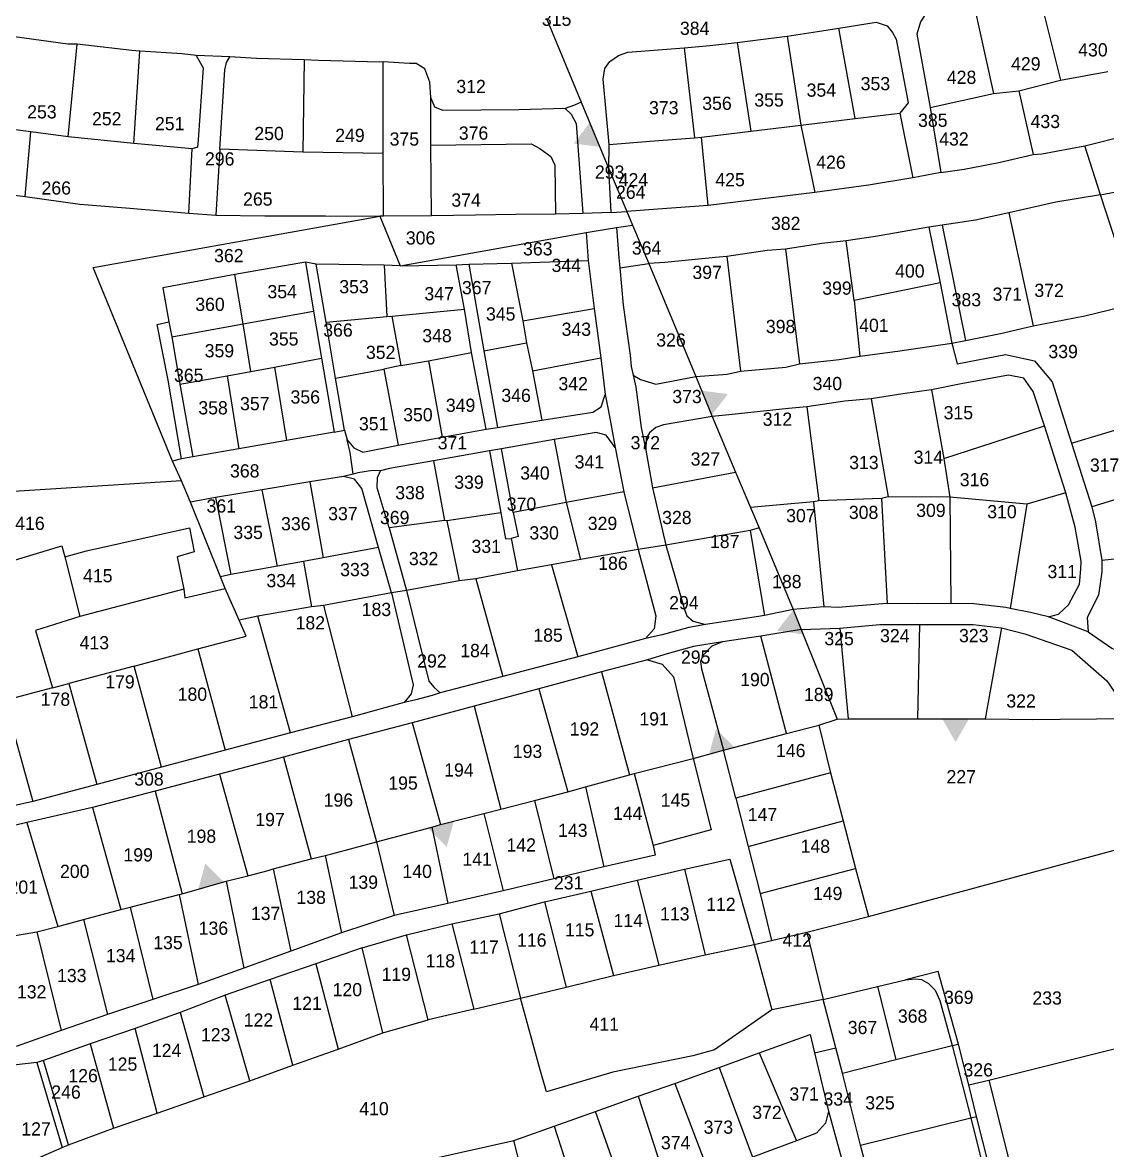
# Model space of a CAD drawing. Extents: x -493 to 187849, y -1657 to 664362.
# Drawn here: x 186086.1 to 186496.9, y 663202 to 663629.1 of the extents above; entities that cross this region are included whole.
import ezdxf

# ---------------------------------------------------------------- set-up
doc = ezdxf.new("R2010")
doc.units = 0
doc.header["$MEASUREMENT"] = 0
doc.layers.get('0').update_dxf_attribs({"linetype": 'CONTINUOUS'})
for name, color, linetype in [('0DXF_GUSH', 3, 'CONTINUOUS'), ('0G_GV_LIN', 10, 'CONTINUOUS'), ('1DXF_GUSH', 3, 'CONTINUOUS'), ('BOUNDARY', 1, 'CONTINUOUS')]:
    doc.layers.add(name, color=color, linetype=linetype)
doc.styles.get("Standard").update_dxf_attribs({"font": 'dimheb.shx'})

# ---------------------------------------------------------------- blocks, each defined once
blk = doc.blocks.new('TVC_FENCE')
blk.add_solid([(-0.5, 0), (0.5, 0), (0, 0.866)])

msp = doc.modelspace()

# ---------------------------------------------------------------- linework, layer by layer
at = {"layer": '0DXF_GUSH'}
for points in [[(186470.81, 663640.69), (186479.09, 663607.25)], [(186446.25, 663635.88), (186453.78, 663602.19)], [(186284.5, 663630.63), (186297.59, 663599)], [(186427.83, 663632.19), (186426.08, 663629.31), (186424.77, 663624.69), (186429.81, 663596.94)], [(186375.67, 663623.94), (186387.16, 663625.75), (186395.17, 663627)], [(186395.17, 663627), (186409.33, 663629.19)], [(186401.36, 663592.75), (186395.17, 663627)], [(186409.33, 663629.19), (186413.42, 663627.88), (186415.56, 663625.38), (186416.92, 663622.81), (186421.42, 663598.69), (186418.3, 663594.81)], [(186106.86, 663620.88), (186103.31, 663620.88), (186083.06, 663623.75)], [(186356.67, 663621.56), (186366.56, 663622.81), (186375.67, 663623.94)], [(186375.67, 663623.94), (186380.8, 663590.19)], [(186103.36, 663585.81), (186106.86, 663620.88)], [(186130.58, 663618.31), (186127.48, 663618.56), (186106.86, 663620.88)], [(186128.33, 663583.31), (186130.58, 663618.31)], [(186151.92, 663616.56), (186146.53, 663617.31), (186130.58, 663618.31)], [(186308.22, 663582.94), (186305.91, 663607.63), (186306.61, 663611.75), (186308.45, 663614.38), (186311.72, 663616.63), (186315.36, 663617.88), (186336.61, 663619.5)], [(186336.61, 663619.5), (186346.3, 663620.44), (186356.67, 663621.56)], [(186336.61, 663619.5), (186340.53, 663585.38)], [(186356.67, 663621.56), (186361.89, 663587.94)], [(186151.92, 663616.56), (186154.56, 663611.94), (186152.66, 663584.69), (186152.36, 663581.94), (186150.33, 663581.31)], [(186164.61, 663616.13), (186151.92, 663616.56)], [(186160.8, 663581.19), (186162.77, 663611.19), (186163.31, 663613.94), (186164.61, 663616.13)], [(186192.72, 663614.94), (186174.72, 663615.5), (186164.61, 663616.13)], [(186192.72, 663614.94), (186192.25, 663580)], [(186222.63, 663614.19), (186221.38, 663614.06), (186198.25, 663614.75), (186192.72, 663614.94)], [(186240.67, 663600.69), (186240.31, 663606.5), (186238.5, 663611.56), (186235.17, 663613.56), (186232.7, 663613.63), (186222.63, 663614.19)], [(186222.73, 663579.5), (186222.7, 663594.81), (186222.63, 663614.19)], [(186479.09, 663607.25), (186497.05, 663610.56)], [(186463.36, 663603.25), (186479.09, 663607.25)], [(186240.73, 663582.63), (186240.67, 663600.69)], [(186291.58, 663596.56), (186273.97, 663596), (186245.23, 663595.75), (186242.17, 663597.06), (186240.67, 663600.69)], [(186429.81, 663596.94), (186453.78, 663602.19)], [(186453.78, 663602.19), (186463.36, 663603.25)], [(186463.36, 663603.25), (186468.75, 663579.13)], [(186297.59, 663599), (186295.08, 663597.81), (186291.58, 663596.56)], [(186291.58, 663596.56), (186293.89, 663594.44), (186295.78, 663590.81), (186298.3, 663556.81)], [(186297.59, 663599), (186308.16, 663573.75)], [(186429.81, 663596.94), (186433.84, 663572.31)], [(186380.8, 663590.19), (186401.36, 663592.75)], [(186401.36, 663592.75), (186418.3, 663594.81)], [(186418.3, 663594.81), (186423.25, 663570.31)], [(186089.33, 663587.75), (186078.67, 663589.13)], [(186087.08, 663563.25), (186089.33, 663587.75)], [(186103.36, 663585.81), (186089.33, 663587.75)], [(186343.25, 663585.69), (186361.89, 663587.94)], [(186361.89, 663587.94), (186380.8, 663590.19)], [(186380.8, 663590.19), (186386.09, 663564.69)], [(186128.33, 663583.31), (186103.36, 663585.81)], [(186150.33, 663581.31), (186128.33, 663583.31)], [(186308.22, 663582.94), (186323.63, 663584.13), (186340.53, 663585.38)], [(186340.53, 663585.38), (186343.25, 663585.69)], [(186345.69, 663559.81), (186343.25, 663585.69)], [(186488.3, 663582.38), (186504.38, 663586.5)], [(186149.16, 663556.88), (186150.33, 663581.31)], [(186160.8, 663581.19), (186159.27, 663556.13)], [(186192.25, 663580), (186160.8, 663581.19)], [(186222.73, 663579.5), (186192.25, 663580)], [(186222.75, 663555.81), (186222.73, 663579.5)], [(186240.73, 663582.63), (186278.73, 663583.13), (186281.95, 663581.38), (186286.16, 663578.31), (186287.63, 663575.06), (186287.97, 663556.56)], [(186241.02, 663555.94), (186240.73, 663582.63)], [(186308.16, 663573.75), (186308.22, 663582.94)], [(186433.84, 663572.31), (186442.69, 663573.63), (186455.78, 663576.13), (186468.75, 663579.13)], [(186468.75, 663579.13), (186472.08, 663579.38), (186488.3, 663582.38)], [(186494.28, 663563.88), (186488.3, 663582.38)], [(186308.16, 663573.75), (186314.89, 663557.5)], [(186309.03, 663557.19), (186308.16, 663573.75)], [(186433.84, 663572.31), (186423.25, 663570.31)], [(186055.13, 663567.63), (186066.75, 663565.81), (186087.08, 663563.25)], [(186423.25, 663570.31), (186406.45, 663567.56), (186386.09, 663564.69)], [(186494.28, 663563.88), (186512.86, 663567.5)], [(186087.08, 663563.25), (186107.78, 663560.38), (186125.28, 663558.88), (186149.16, 663556.88)], [(186386.09, 663564.69), (186345.69, 663559.81)], [(186494.28, 663563.88), (186477.36, 663561.06), (186459.58, 663557)], [(186504.16, 663533.25), (186494.28, 663563.88)], [(186345.69, 663559.81), (186326.66, 663558.44), (186314.89, 663557.5)], [(186142.88, 663463.06), (186112.86, 663536.31), (186221.42, 663555.81)], [(186149.16, 663556.88), (186159.27, 663556.13)], [(186159.27, 663556.13), (186177.92, 663555.94), (186200.8, 663555.94), (186221.42, 663555.81)], [(186222.75, 663555.81), (186221.42, 663555.81)], [(186221.42, 663555.81), (186229.16, 663537)], [(186241.02, 663555.94), (186222.75, 663555.81)], [(186287.97, 663556.56), (186272.95, 663556.44), (186257.58, 663556.19), (186241.02, 663555.94)], [(186298.3, 663556.81), (186287.97, 663556.56)], [(186309.03, 663557.19), (186298.3, 663556.81)], [(186309.03, 663557.19), (186314.89, 663557.5)], [(186314.89, 663557.5), (186317.11, 663552.38)], [(186459.58, 663557), (186446.95, 663554.31), (186434.27, 663552.31)], [(186459.58, 663557), (186468.72, 663514.19)], [(186229.16, 663537), (186299.48, 663549.56)], [(186299.48, 663549.56), (186311.02, 663551.44)], [(186299.48, 663549.56), (186300.34, 663538.94)], [(186311.02, 663551.44), (186317.11, 663552.38)], [(186311.02, 663551.44), (186311.84, 663540.06), (186312.25, 663536.19)], [(186317.11, 663552.38), (186323.28, 663537.88)], [(186429.28, 663551.56), (186409.11, 663548.13), (186397.98, 663546.5)], [(186434.27, 663552.31), (186429.28, 663551.56)], [(186429.28, 663551.56), (186433.58, 663530.5)], [(186434.27, 663552.31), (186443.14, 663508.69)], [(186397.98, 663546.5), (186388.77, 663545.44), (186375.03, 663543.25)], [(186400.94, 663523.88), (186397.98, 663546.5)], [(186352.73, 663540.56), (186348.47, 663540.13), (186329.3, 663538.19), (186323.28, 663537.88)], [(186375.03, 663543.25), (186368.09, 663542.75), (186352.73, 663540.56)], [(186352.73, 663540.56), (186357.98, 663497.13)], [(186375.03, 663543.25), (186380.3, 663499.81)], [(186193.27, 663538.38), (186166.48, 663533.69)], [(186197.36, 663537.63), (186193.27, 663538.38)], [(186193.27, 663538.38), (186196.27, 663519.75)], [(186223.09, 663537.19), (186197.36, 663537.63)], [(186201.13, 663515.63), (186197.36, 663537.63)], [(186229.16, 663537), (186223.09, 663537.19)], [(186223.09, 663537.19), (186224, 663517.81)], [(186229.16, 663537), (186250.28, 663537.38)], [(186250.28, 663537.38), (186255.13, 663537.63)], [(186253.47, 663520.5), (186250.28, 663537.38)], [(186255.13, 663537.63), (186271.3, 663538)], [(186255.13, 663537.63), (186260.8, 663504.75)], [(186271.3, 663538), (186300.34, 663538.94)], [(186271.3, 663538), (186275.53, 663516.13)], [(186300.34, 663538.94), (186302.61, 663520.81)], [(186312.25, 663536.19), (186323.28, 663537.88)], [(186323.28, 663537.88), (186341.02, 663495.06)], [(186166.48, 663533.69), (186139.25, 663528.69), (186141.48, 663515.75)], [(186169.69, 663515.06), (186166.48, 663533.69)], [(186312.25, 663536.19), (186313.55, 663522.06), (186316.22, 663503.19), (186316.56, 663498.88)], [(186433.58, 663530.5), (186400.94, 663523.88)], [(186433.58, 663530.5), (186437.91, 663507.75)], [(186400.94, 663523.88), (186403.16, 663502.75)], [(186169.69, 663515.06), (186196.27, 663519.75)], [(186196.27, 663519.75), (186199.33, 663502.06)], [(186225.95, 663517.88), (186253.47, 663520.5)], [(186256.17, 663504.13), (186253.47, 663520.5)], [(186275.53, 663516.13), (186302.61, 663520.81)], [(186302.61, 663520.81), (186305.06, 663502.13)], [(186468.72, 663514.19), (186488.31, 663518.06), (186507.52, 663522.75)], [(186146.3, 663463.94), (186141.3, 663493.63), (186137.16, 663514.75), (186141.48, 663515.75)], [(186141.48, 663515.75), (186142.61, 663510.13)], [(186142.61, 663510.13), (186169.69, 663515.06)], [(186172.59, 663497), (186169.69, 663515.06)], [(186201.13, 663515.63), (186224, 663517.81)], [(186204.67, 663494.38), (186201.13, 663515.63)], [(186224, 663517.81), (186225.95, 663517.88)], [(186225.95, 663517.88), (186229.3, 663499.19)], [(186275.53, 663516.13), (186276.91, 663507.81)], [(186443.14, 663508.69), (186456.41, 663511.31), (186468.72, 663514.19)], [(186142.61, 663510.13), (186145.72, 663492.13)], [(186260.8, 663504.75), (186276.91, 663507.81)], [(186276.91, 663507.81), (186279.17, 663497.19)], [(186403.16, 663502.75), (186417.33, 663504.69), (186437.91, 663507.75)], [(186437.91, 663507.75), (186443.14, 663508.69)], [(186437.91, 663507.75), (186440.03, 663499.88), (186458.25, 663503.38), (186469.2, 663501.06), (186475.94, 663493.06), (186483.23, 663469.81)], [(186239.88, 663501), (186256.17, 663504.13)], [(186261.66, 663475.06), (186256.17, 663504.13)], [(186260.8, 663504.75), (186266, 663475.81)], [(186279.17, 663497.19), (186305.06, 663502.13)], [(186305.06, 663502.13), (186306.72, 663488.31)], [(186380.3, 663499.81), (186395.33, 663501.56), (186403.16, 663502.75)], [(186172.59, 663497), (186181.58, 663498.56)], [(186181.58, 663498.56), (186199.33, 663502.06)], [(186181.58, 663498.56), (186186.11, 663470.88)], [(186199.33, 663502.06), (186204.11, 663474)], [(186229.3, 663499.19), (186222.88, 663497.81)], [(186229.3, 663499.19), (186239.88, 663501)], [(186239.88, 663501), (186244.98, 663472.06)], [(186316.56, 663498.88), (186317.29, 663495.57), (186320.14, 663493.94), (186325.88, 663492.13), (186341.02, 663495.06)], [(186316.56, 663498.88), (186317.29, 663495.57), (186318.3, 663491), (186320.34, 663475.81), (186322.08, 663467.19)], [(186357.98, 663497.13), (186375.16, 663498.63), (186380.3, 663499.81)], [(186145.72, 663492.13), (186163.67, 663495.31)], [(186163.67, 663495.31), (186172.59, 663497)], [(186163.67, 663495.31), (186168.05, 663467.69)], [(186204.67, 663494.38), (186222.88, 663497.81)], [(186207.98, 663474.75), (186204.67, 663494.38)], [(186222.88, 663497.81), (186228.3, 663469.06)], [(186279.17, 663497.19), (186282.77, 663478.5)], [(186341.02, 663495.06), (186352.92, 663495.94), (186357.98, 663497.13)], [(186341.02, 663495.06), (186347.27, 663479.88)], [(186473.03, 663476.38), (186468.8, 663489.44), (186465.25, 663494.44), (186459.38, 663495.63), (186441.44, 663492.31), (186430.23, 663490)], [(186145.72, 663492.13), (186150.64, 663464.69)], [(186430.23, 663490), (186419.36, 663488.44), (186407.42, 663486.63)], [(186430.23, 663490), (186434.98, 663464.06)], [(186282.77, 663478.5), (186302.03, 663481.56), (186305.16, 663483.63), (186306.72, 663488.31)], [(186306.72, 663488.31), (186307.89, 663482.56), (186309.28, 663475.13), (186310.53, 663468.19)], [(186407.42, 663486.63), (186397.44, 663485.75), (186383.06, 663483.56)], [(186407.42, 663486.63), (186413.92, 663449.5)], [(186383.06, 663483.56), (186376.11, 663483), (186354.83, 663480.63), (186347.27, 663479.88)], [(186383.06, 663483.56), (186387.67, 663447.94)], [(186483.23, 663469.81), (186521.11, 663481.19)], [(186266, 663475.81), (186282.77, 663478.5)], [(186347.27, 663479.88), (186328.86, 663476.81), (186325.84, 663475.75), (186323.55, 663473.75), (186322.23, 663471.56), (186322.08, 663467.19)], [(186347.27, 663479.88), (186356.06, 663458.88)], [(186204.11, 663474), (186186.11, 663470.88)], [(186204.11, 663474), (186207.98, 663474.75)], [(186207.98, 663474.75), (186209, 663471.06)], [(186244.98, 663472.06), (186261.66, 663475.06)], [(186261.66, 663475.06), (186266, 663475.81)], [(186310.53, 663468.19), (186307.05, 663472.81), (186303.3, 663473.81), (186287.44, 663471.19)], [(186434.98, 663464.06), (186473.03, 663476.38)], [(186481.13, 663451.06), (186473.03, 663476.38)], [(186186.11, 663470.88), (186168.05, 663467.69)], [(186209, 663471.06), (186211.55, 663468.06), (186215.03, 663466.44), (186228.3, 663469.06)], [(186211.27, 663458.06), (186210.14, 663466.31), (186209, 663471.06)], [(186228.3, 663469.06), (186244.98, 663472.06)], [(186287.44, 663471.19), (186267.47, 663467.69)], [(186287.44, 663471.19), (186291.97, 663447.38)], [(186310.53, 663468.19), (186313.81, 663451.38)], [(186483.23, 663469.81), (186490.95, 663445.69)], [(186146.3, 663463.94), (186142.88, 663463.06)], [(186150.64, 663464.69), (186146.3, 663463.94)], [(186168.05, 663467.69), (186150.64, 663464.69)], [(186262.97, 663466.94), (186241.72, 663463.19)], [(186267.47, 663467.69), (186262.97, 663466.94)], [(186262.97, 663466.94), (186267.28, 663443.38)], [(186271.94, 663443.56), (186267.47, 663467.69)], [(186322.08, 663467.19), (186324.64, 663452.94)], [(186434.98, 663464.06), (186437.17, 663449.31)], [(186146.31, 663455.56), (186142.88, 663463.06)], [(186221.64, 663459.38), (186218.63, 663459.44), (186213.08, 663458.56), (186211.27, 663458.06)], [(186224.91, 663437.75), (186220.45, 663452.94), (186220.52, 663456.81), (186221.64, 663459.38)], [(186241.72, 663463.19), (186225.13, 663460.25), (186221.64, 663459.38)], [(186241.72, 663463.19), (186245.86, 663440.5)], [(186146.31, 663455.56), (186076.75, 663451.13)], [(186149.67, 663447.5), (186146.31, 663455.56)], [(186194.92, 663455.13), (186176.84, 663452.13)], [(186207.69, 663457.19), (186194.92, 663455.13)], [(186194.92, 663455.13), (186199.91, 663426.44)], [(186211.27, 663458.06), (186207.69, 663457.19)], [(186220.94, 663430.25), (186214.63, 663452.63), (186211.81, 663456.13), (186207.69, 663457.19)], [(186324.64, 663452.94), (186356.06, 663458.88)], [(186356.06, 663458.88), (186361.78, 663445.5)], [(186528.86, 663457.31), (186490.95, 663445.69)], [(186176.84, 663452.13), (186159.25, 663449.19)], [(186182.63, 663423.19), (186176.84, 663452.13)], [(186313.81, 663451.38), (186291.97, 663447.38)], [(186313.81, 663451.38), (186319.19, 663429.5)], [(186324.64, 663452.94), (186329.67, 663431.25)], [(186481.13, 663451.06), (186466.3, 663446.69)], [(186474.59, 663404.06), (186478.33, 663405.13), (186482.11, 663408.56), (186486.25, 663416.38), (186486.78, 663422.06), (186486.97, 663425.19), (186484.7, 663438), (186481.13, 663451.06)], [(186159.25, 663449.19), (186149.67, 663447.5)], [(186161.09, 663419.25), (186149.67, 663447.5)], [(186159.25, 663449.19), (186164.97, 663420.06)], [(186291.97, 663447.38), (186271.94, 663443.56)], [(186291.97, 663447.38), (186297.39, 663425.75)], [(186385.59, 663447.56), (186361.78, 663445.5)], [(186387.67, 663447.94), (186385.59, 663447.56)], [(186385.59, 663447.56), (186389.55, 663407.81)], [(186411.3, 663448.88), (186387.67, 663447.94)], [(186413.92, 663449.5), (186411.3, 663448.88)], [(186411.3, 663448.88), (186413.44, 663409.13)], [(186437.17, 663449.31), (186413.92, 663449.5)], [(186466.3, 663446.69), (186437.17, 663449.31)], [(186437.17, 663449.31), (186437.63, 663409.13)], [(186466.3, 663446.69), (186460.08, 663407.19)], [(186267.28, 663443.38), (186246.73, 663440.44)], [(186267.28, 663443.38), (186268.95, 663433.63), (186271.13, 663433.69)], [(186271.94, 663443.56), (186273.75, 663434.44), (186271.13, 663433.69)], [(186361.78, 663445.5), (186365.02, 663437.75)], [(186490.95, 663445.69), (186492.36, 663440), (186494.69, 663425.44)], [(186245.86, 663440.5), (186224.91, 663437.75)], [(186246.73, 663440.44), (186245.86, 663440.5)], [(186246.73, 663440.44), (186251.47, 663417.63)], [(186102.19, 663426.75), (186110.38, 663429.06), (186149.39, 663437.81), (186151.08, 663428.63), (186144.63, 663426.81), (186147.19, 663414.5)], [(186224.91, 663437.75), (186231.52, 663414.06)], [(186361.64, 663436.81), (186329.67, 663431.25)], [(186365.02, 663437.75), (186361.64, 663436.81)], [(186361.64, 663436.81), (186367.05, 663404.56)], [(186365.02, 663437.75), (186377.88, 663406.81)], [(186050.44, 663366.63), (186042.53, 663393.13), (186058.89, 663396.94), (186056.52, 663406.94), (186073.5, 663411.56), (186072.17, 663422.19), (186100.97, 663430.94), (186102.19, 663426.75)], [(186220.94, 663430.25), (186199.91, 663426.44)], [(186225.84, 663413.19), (186220.94, 663430.25)], [(186271.13, 663433.69), (186273.53, 663421.44)], [(186319.19, 663429.5), (186297.39, 663425.75)], [(186329.67, 663431.25), (186319.19, 663429.5)], [(186319.19, 663429.5), (186325.84, 663404.44), (186325.23, 663399.56), (186321.98, 663395.88)], [(186329.67, 663431.25), (186336.72, 663406.88), (186337.59, 663404.38), (186340.03, 663402.38), (186344.67, 663401.13)], [(186102.19, 663426.75), (186107.77, 663404.19)], [(186199.91, 663426.44), (186192.56, 663425)], [(186297.39, 663425.75), (186286.39, 663423.75)], [(186494.69, 663425.44), (186494.8, 663421.13), (186493.48, 663412.25), (186489.25, 663403.75), (186489.52, 663398.38)], [(186516.94, 663427.75), (186494.69, 663425.44)], [(186182.63, 663423.19), (186164.97, 663420.06)], [(186192.56, 663425), (186182.63, 663423.19)], [(186192.56, 663425), (186195.55, 663407.88)], [(186273.53, 663421.44), (186257.81, 663418.5)], [(186286.39, 663423.75), (186273.53, 663421.44)], [(186286.39, 663423.75), (186296.34, 663388.88)], [(186164.97, 663420.06), (186161.09, 663419.25)], [(186162.91, 663414.75), (186161.09, 663419.25)], [(186251.47, 663417.63), (186231.52, 663414.06)], [(186257.81, 663418.5), (186251.47, 663417.63)], [(186257.81, 663418.5), (186267.98, 663381.44)], [(186147.19, 663414.5), (186107.77, 663404.19)], [(186147.19, 663414.5), (186147.61, 663411.25), (186162.91, 663414.75)], [(186168.11, 663402.81), (186162.91, 663414.75)], [(186225.84, 663413.19), (186200.14, 663408.38)], [(186231.52, 663414.06), (186225.84, 663413.19)], [(186225.84, 663413.19), (186233.97, 663378.31), (186233.31, 663374.88), (186230.64, 663371.63)], [(186231.52, 663414.06), (186239.95, 663379.69), (186241.97, 663377.31), (186244.22, 663375.31)], [(186200.14, 663408.38), (186195.55, 663407.88)], [(186200.14, 663408.38), (186210.89, 663366.25)], [(186413.44, 663409.13), (186410.2, 663408.88), (186394.89, 663407.63), (186389.55, 663407.81)], [(186437.63, 663409.13), (186425.13, 663409), (186413.44, 663409.13)], [(186460.08, 663407.19), (186458.44, 663407.56), (186446.34, 663409), (186437.63, 663409.13)], [(186107.77, 663404.19), (186091, 663398.88), (186097.48, 663377.19)], [(186175.16, 663404.31), (186168.11, 663402.81)], [(186195.55, 663407.88), (186175.16, 663404.31)], [(186187.59, 663360.19), (186175.16, 663404.31)], [(186367.05, 663404.56), (186364.81, 663404.19), (186344.67, 663401.13)], [(186377.88, 663406.81), (186367.05, 663404.56)], [(186389.55, 663407.81), (186377.88, 663406.81)], [(186377.88, 663406.81), (186380.94, 663399.31)], [(186474.59, 663404.06), (186467.72, 663405.75), (186460.08, 663407.19)], [(186489.52, 663398.38), (186474.59, 663404.06)], [(186152.53, 663391.88), (186170.86, 663396.69), (186168.11, 663402.81)], [(186344.67, 663401.13), (186338.34, 663400.06), (186328.25, 663397.25), (186321.98, 663395.88)], [(186380.94, 663399.31), (186395.5, 663399.81)], [(186395.5, 663399.81), (186410.7, 663401.19), (186425.75, 663401.19)], [(186395.5, 663399.81), (186398.66, 663365.38)], [(186425.75, 663401.19), (186425.02, 663365.44)], [(186425.75, 663401.19), (186446.06, 663401.13), (186456.78, 663399.94)], [(186456.78, 663399.94), (186450.55, 663365.44)], [(186456.78, 663399.94), (186465.61, 663397.63), (186483.33, 663391.38), (186496.64, 663379.88), (186506.45, 663365.5)], [(186321.98, 663395.88), (186296.34, 663388.88)], [(186365.7, 663396.69), (186351.17, 663394.63)], [(186380.94, 663399.31), (186365.7, 663396.69)], [(186375.42, 663359.88), (186365.7, 663396.69)], [(186380.94, 663399.31), (186394.55, 663365.25)], [(186489.52, 663398.38), (186498.56, 663392.19), (186507.67, 663388.06), (186521.98, 663386.56)], [(186128.39, 663385.38), (186152.53, 663391.88)], [(186152.53, 663391.88), (186162.86, 663353.56)], [(186351.17, 663394.63), (186340.14, 663392.81), (186330.16, 663390), (186322.69, 663387.75)], [(186351.17, 663394.63), (186347.16, 663392.94), (186343.66, 663389.38), (186342.81, 663387.19), (186343.2, 663384.31), (186351.55, 663353.63)], [(186296.34, 663388.88), (186267.98, 663381.44)], [(186322.69, 663387.75), (186305.3, 663383.25)], [(186322.69, 663387.75), (186328.31, 663386.19), (186332.64, 663381.31), (186340.02, 663350.44)], [(186128.39, 663385.38), (186103.73, 663378.75)], [(186138.7, 663347.13), (186128.39, 663385.38)], [(186305.3, 663383.25), (186281.56, 663376.75)], [(186305.3, 663383.25), (186315.89, 663344.18)], [(186097.48, 663377.19), (186103.73, 663378.75)], [(186103.73, 663378.75), (186114.27, 663340.56)], [(186267.98, 663381.44), (186244.22, 663375.31)], [(186097.48, 663377.19), (186079.44, 663372.38)], [(186244.22, 663375.31), (186241.23, 663374.25), (186235.06, 663372.69), (186230.64, 663371.63)], [(186281.56, 663376.75), (186257.09, 663370.19)], [(186281.56, 663376.75), (186292.52, 663337.81)], [(186079.44, 663372.38), (186090, 663334.19)], [(186230.64, 663371.63), (186210.89, 663366.25)], [(186257.09, 663370.19), (186233.7, 663363.94)], [(186257.09, 663370.19), (186267.22, 663331.25)], [(186210.89, 663366.25), (186187.59, 663360.19)], [(186398.66, 663365.38), (186425.02, 663365.44)], [(186425.02, 663365.44), (186450.55, 663365.44)], [(186450.55, 663365.44), (186468.59, 663365.13), (186478.92, 663365.25), (186506.45, 663365.5)], [(186233.7, 663363.94), (186209.55, 663357.63)], [(186233.7, 663363.94), (186244.38, 663325.38)], [(186375.42, 663359.88), (186387.55, 663363)], [(186387.55, 663363), (186394.55, 663365.25)], [(186387.55, 663363), (186392.06, 663344.94)], [(186394.55, 663365.25), (186398.66, 663365.38)], [(186187.59, 663360.19), (186162.86, 663353.56)], [(186209.55, 663357.63), (186184.91, 663350.94)], [(186209.55, 663357.63), (186220.14, 663318.88)], [(186351.55, 663353.63), (186375.42, 663359.88)], [(186162.86, 663353.56), (186138.7, 663347.13)], [(186340.02, 663350.44), (186351.55, 663353.63)], [(186356.2, 663335.44), (186351.55, 663353.63)], [(186184.91, 663350.94), (186160.75, 663344.44)], [(186184.91, 663350.94), (186195.44, 663312.38)], [(186317.75, 663344.69), (186340.02, 663350.44)], [(186340.02, 663350.44), (186346.86, 663323.38), (186324.88, 663317.5)], [(186138.7, 663347.13), (186114.27, 663340.56)], [(186160.75, 663344.44), (186136.31, 663338.06)], [(186160.75, 663344.44), (186171.39, 663305.94)], [(186299.33, 663339.63), (186315.89, 663344.18)], [(186315.89, 663344.18), (186317.75, 663344.69)], [(186317.75, 663344.69), (186324.88, 663317.5)], [(186392.06, 663344.94), (186356.2, 663335.44)], [(186392.06, 663344.94), (186396.81, 663326.75)], [(186114.27, 663340.56), (186090, 663334.19)], [(186136.31, 663338.06), (186112.67, 663331.81)], [(186136.31, 663338.06), (186146.57, 663299.19)], [(186279.97, 663334.56), (186292.52, 663337.81)], [(186292.52, 663337.81), (186299.33, 663339.63)], [(186299.33, 663339.63), (186306.16, 663309.44)], [(186090, 663334.19), (186065.56, 663328.75)], [(186112.67, 663331.81), (186087.81, 663326.2)], [(186112.67, 663331.81), (186123.31, 663293.19)], [(186260.72, 663329.56), (186267.22, 663331.25)], [(186267.22, 663331.25), (186279.97, 663334.56)], [(186279.97, 663334.56), (186287.34, 663304.81)], [(186356.2, 663335.44), (186360.84, 663317.13)], [(186244.38, 663325.38), (186260.72, 663329.56)], [(186260.72, 663329.56), (186268.08, 663300.25)], [(186087.81, 663326.2), (186062.84, 663320.11)], [(186087.81, 663326.2), (186099.52, 663286.81)], [(186220.14, 663318.88), (186241.09, 663324.38)], [(186241.09, 663324.38), (186244.38, 663325.38)], [(186241.09, 663324.38), (186247.13, 663295.5)], [(186360.84, 663317.13), (186396.81, 663326.75)], [(186396.81, 663326.75), (186401.5, 663308.75)], [(186200.66, 663313.69), (186203.28, 663314.31), (186220.14, 663318.88)], [(186220.14, 663318.88), (186226.8, 663290.94)], [(186406.42, 663290.63), (186518.23, 663320.75)], [(186324.88, 663317.5), (186325.67, 663313.81), (186306.16, 663309.44)], [(186360.84, 663317.13), (186365.44, 663299.25)], [(186181.08, 663308.69), (186195.44, 663312.38)], [(186195.44, 663312.38), (186200.66, 663313.69)], [(186200.66, 663313.69), (186206.86, 663284.44)], [(186336.69, 663308.56), (186353.94, 663312.31), (186363.13, 663280)], [(186163.28, 663303.94), (186171.39, 663305.94)], [(186171.39, 663305.94), (186179.17, 663308), (186181.08, 663308.69)], [(186181.08, 663308.69), (186187.77, 663277.44)], [(186306.16, 663309.44), (186287.34, 663304.81)], [(186318.78, 663304.31), (186336.69, 663308.56)], [(186336.69, 663308.56), (186344.55, 663276.06)], [(186365.44, 663299.25), (186401.5, 663308.75)], [(186401.5, 663308.75), (186406.42, 663290.63)], [(186146.57, 663299.19), (186163.28, 663303.94)], [(186163.28, 663303.94), (186169.92, 663271.06)], [(186287.34, 663304.81), (186268.08, 663300.25)], [(186301.3, 663300.19), (186318.78, 663304.31)], [(186318.78, 663304.31), (186327.09, 663272.13)], [(186126.94, 663294.13), (186145.45, 663298.88)], [(186145.45, 663298.88), (186146.57, 663299.19)], [(186145.45, 663298.88), (186152.58, 663264.81)], [(186268.08, 663300.25), (186247.13, 663295.5)], [(186283.7, 663296.19), (186301.3, 663300.19)], [(186301.3, 663300.19), (186309.81, 663268.19)], [(186365.44, 663299.25), (186369.69, 663281.5)], [(186109.28, 663289.44), (186123.31, 663293.19)], [(186123.31, 663293.19), (186126.94, 663294.13)], [(186126.94, 663294.13), (186135.5, 663259.13)], [(186247.13, 663295.5), (186226.8, 663290.94)], [(186266.56, 663291.63), (186283.7, 663296.19)], [(186283.7, 663296.19), (186291.97, 663263.88)], [(186099.52, 663286.81), (186109.28, 663289.44)], [(186109.28, 663289.44), (186118.28, 663253.44)], [(186226.8, 663290.94), (186206.86, 663284.44)], [(186248.67, 663287.81), (186266.56, 663291.63)], [(186266.56, 663291.63), (186274.61, 663259.63)], [(186383.02, 663284.69), (186406.42, 663290.63)], [(186072.87, 663281.66), (186091.56, 663284.75)], [(186091.56, 663284.75), (186099.52, 663286.81)], [(186091.56, 663284.75), (186100.72, 663247.44)], [(186206.86, 663284.44), (186187.77, 663277.44)], [(186231.52, 663283.69), (186248.67, 663287.81)], [(186248.67, 663287.81), (186257, 663255.5)], [(186369.69, 663281.5), (186383.02, 663284.69)], [(186383.02, 663284.69), (186389.25, 663259.19)], [(186214.7, 663278.69), (186231.52, 663283.69)], [(186239.67, 663251.44), (186231.52, 663283.69)], [(186344.55, 663276.06), (186363.13, 663280)], [(186363.13, 663280), (186369.69, 663281.5)], [(186363.13, 663280), (186369.83, 663255.25)], [(186187.77, 663277.44), (186169.92, 663271.06)], [(186214.7, 663278.69), (186197.13, 663272.63)], [(186222.53, 663246.5), (186214.7, 663278.69)], [(186327.09, 663272.13), (186344.55, 663276.06)], [(186197.13, 663272.63), (186179.86, 663266.69)], [(186197.13, 663272.63), (186205.67, 663240.38)], [(186309.81, 663268.19), (186327.09, 663272.13)], [(186169.92, 663271.06), (186152.58, 663264.81)], [(186291.97, 663263.88), (186309.81, 663268.19)], [(186440.47, 663242.25), (186432.73, 663269.81), (186420.41, 663266.56)], [(186152.58, 663264.81), (186135.5, 663259.13)], [(186179.86, 663266.69), (186162.91, 663260.75)], [(186188.47, 663234.25), (186179.86, 663266.69)], [(186274.61, 663259.63), (186291.97, 663263.88)], [(186389.25, 663259.19), (186409.88, 663264.06)], [(186409.88, 663264.06), (186420.41, 663266.56)], [(186409.88, 663264.06), (186416.78, 663236.38)], [(186420.41, 663266.56), (186424.09, 663266.94), (186426.47, 663266.75), (186429.13, 663265.25), (186431.69, 663262.63), (186433.47, 663258.81), (186438.14, 663241.69)], [(186135.5, 663259.13), (186118.28, 663253.44)], [(186162.91, 663260.75), (186145.84, 663254.19)], [(186172.13, 663228.31), (186162.91, 663260.75)], [(186257, 663255.5), (186274.61, 663259.63)], [(186369.83, 663255.25), (186348.14, 663240.13), (186339.88, 663237.88), (186309.63, 663231.63), (186284.47, 663224.13), (186281.83, 663233.38), (186274.61, 663259.63)], [(186389.25, 663259.19), (186369.83, 663255.25)], [(186394.03, 663240.81), (186389.25, 663259.19)], [(186257, 663255.5), (186255.47, 663255.06), (186239.67, 663251.44)], [(186118.28, 663253.44), (186100.72, 663247.44)], [(186145.84, 663254.19), (186128.78, 663248.19)], [(186145.84, 663254.19), (186154.75, 663222.25)], [(186222.53, 663246.5), (186239.67, 663251.44)], [(186100.72, 663247.44), (186083.7, 663241.38)], [(186128.78, 663248.19), (186111.77, 663242.38)], [(186137.08, 663216.06), (186128.78, 663248.19)], [(186205.67, 663240.38), (186222.53, 663246.5)], [(186365.06, 663239), (186384.28, 663245.94), (186385.94, 663239)], [(186451.94, 663228.63), (186536.25, 663249.69)], [(186111.77, 663242.38), (186094.11, 663236.06)], [(186111.77, 663242.38), (186120.59, 663210.38)], [(186416.78, 663236.38), (186438.14, 663241.69)], [(186438.14, 663241.69), (186440.47, 663242.25)], [(186438.14, 663241.69), (186445.14, 663214.31)], [(186444.42, 663226.88), (186440.47, 663242.25)], [(186188.47, 663234.25), (186205.67, 663240.38)], [(186349.88, 663233.44), (186365.06, 663239)], [(186365.06, 663239), (186379.11, 663205.69)], [(186385.94, 663239), (186394.03, 663240.81)], [(186385.94, 663239), (186391.23, 663216.88)], [(186396.63, 663231.31), (186394.03, 663240.81)], [(186091.59, 663235.31), (186072.72, 663233.19)], [(186094.11, 663236.06), (186091.59, 663235.31)], [(186091.59, 663235.31), (186101.2, 663203.06)], [(186103.52, 663204.06), (186094.11, 663236.06)], [(186172.13, 663228.31), (186188.47, 663234.25)], [(186333.11, 663227.38), (186349.88, 663233.44)], [(186349.88, 663233.44), (186362.55, 663199.44)], [(186396.63, 663231.31), (186416.78, 663236.38)], [(186403.42, 663203.94), (186396.63, 663231.31)], [(186154.75, 663222.25), (186172.13, 663228.31)], [(186319.22, 663222.5), (186333.11, 663227.38)], [(186333.11, 663227.38), (186346.19, 663192.94)], [(186444.42, 663226.88), (186451.94, 663228.63)], [(186447.28, 663214.88), (186444.42, 663226.88)], [(186451.94, 663228.63), (186495.83, 663053.5)], [(186137.08, 663216.06), (186154.75, 663222.25)], [(186303.05, 663216.75), (186319.22, 663222.5)], [(186319.22, 663222.5), (186330.72, 663187.06)], [(186120.59, 663210.38), (186137.08, 663216.06)], [(186287.39, 663211.19), (186303.05, 663216.75)], [(186315.53, 663181.25), (186303.05, 663216.75)], [(186391.23, 663216.88), (186390.09, 663212.31), (186386.73, 663208.56), (186379.11, 663205.69)], [(186391.23, 663216.88), (186397.33, 663194.88)], [(186403.42, 663203.94), (186445.14, 663214.31)], [(186445.14, 663214.31), (186447.28, 663214.88)], [(186445.14, 663214.31), (186452, 663186.88)], [(186454.22, 663187.44), (186447.28, 663214.88)], [(186103.52, 663204.06), (186120.59, 663210.38)], [(186272.14, 663205.81), (186287.39, 663211.19)], [(186287.39, 663211.19), (186299.09, 663174.81)], [(186101.2, 663203.06), (186103.52, 663204.06)], [(186238.84, 663198.25), (186272.14, 663205.81)], [(186281.61, 663168.75), (186272.14, 663205.81)], [(186379.11, 663205.69), (186362.55, 663199.44)], [(186410.64, 663176.56), (186403.42, 663203.94)], [(186071.08, 663198.19), (186082.95, 663195.13), (186101.2, 663203.06)]]:
    msp.add_lwpolyline(points, dxfattribs=at)
at = {"layer": '0G_GV_LIN'}
for points in [[(186284.5, 663630.63), (186297.59, 663599), (186308.16, 663573.75), (186314.89, 663557.5), (186317.11, 663552.38), (186323.28, 663537.88), (186341.02, 663495.06), (186347.27, 663479.88), (186356.06, 663458.88), (186361.78, 663445.5), (186365.02, 663437.75), (186377.88, 663406.81), (186380.94, 663399.31), (186394.55, 663365.25)], [(186394.55, 663365.25), (186398.66, 663365.38), (186425.02, 663365.44), (186450.55, 663365.44), (186468.59, 663365.13), (186478.92, 663365.25), (186506.45, 663365.5)], [(186072.87, 663281.66), (186091.56, 663284.75), (186099.52, 663286.81), (186109.28, 663289.44), (186123.31, 663293.19), (186126.94, 663294.13), (186145.45, 663298.88), (186146.57, 663299.19), (186163.28, 663303.94), (186171.39, 663305.94), (186179.17, 663308), (186181.08, 663308.69), (186195.44, 663312.38), (186200.66, 663313.69), (186203.28, 663314.31), (186220.14, 663318.88), (186241.09, 663324.38), (186244.38, 663325.38), (186260.72, 663329.56), (186267.22, 663331.25), (186279.97, 663334.56), (186292.52, 663337.81), (186299.33, 663339.63), (186315.89, 663344.18), (186317.75, 663344.69), (186340.02, 663350.44), (186351.55, 663353.63), (186375.42, 663359.88), (186387.55, 663363), (186394.55, 663365.25)]]:
    msp.add_lwpolyline(points, dxfattribs=at)

# ---------------------------------------------------------------- block references
at = {"layer": 'BOUNDARY', "color": 1, "linetype": 'CONTINUOUS', "xscale": 10, "yscale": 10, "zscale": 10}
for p, rotation in [((186302.81, 663586.61), 112.5855244005389), ((186345.16, 663485.09), 292.5726209124845), ((186379.85, 663402.04), 111.7811041784923), ((186350.91, 663353.31), 14.80803373055208), ((186439.4, 663365.31), 179.9071960525393), ((186244.54, 663325.26), 194.7025173920603), ((186157.53, 663302.29), 14.90906447374194)]:
    msp.add_blockref('TVC_FENCE', p, dxfattribs=dict(at, rotation=rotation))

# ---------------------------------------------------------------- texts
at = {"layer": '1DXF_GUSH'}
for s, p in [('315', (186282.76, 663627.85)), ('384', (186335.02, 663624.43)), ('430', (186485.8, 663616.26)), ('429', (186460.39, 663610.98)), ('428', (186436.07, 663605.87)), ('312', (186250.38, 663602.38)), ('354', (186382.98, 663601.02)), ('353', (186403.44, 663603.47)), ('356', (186343.47, 663596.02)), ('355', (186363.18, 663597.27)), ('253', (186087.9, 663592.79)), ('373', (186323.33, 663594.34)), ('252', (186112.43, 663590.17)), ('251', (186136.27, 663588.32)), ('385', (186425.18, 663589.6)), ('433', (186467.77, 663589.15)), ('250', (186173.9, 663584.59)), ('249', (186204.52, 663583.88)), ('375', (186225.11, 663582.49)), ('376', (186251.31, 663584.74)), ('432', (186433.18, 663582.53)), ('296', (186155.22, 663574.97)), ('293', (186302.84, 663569.96)), ('426', (186386.62, 663573.71)), ('424', (186311.84, 663567.09)), ('425', (186348.44, 663567.09)), ('266', (186093.32, 663563.95)), ('264', (186310.82, 663562.35)), ('265', (186169.63, 663559.76)), ('374', (186248.48, 663559.37)), ('382', (186369.49, 663550.55)), ('306', (186231.26, 663545.04)), ('363', (186275.63, 663540.92)), ('364', (186316.81, 663541.23)), ('362', (186158.66, 663538.35)), ('344', (186286.41, 663534.64)), ('397', (186339.74, 663532)), ('400', (186416.49, 663532.51)), ('354', (186178.86, 663524.7)), ('353', (186206.06, 663526.57)), ('347', (186238.27, 663523.91)), ('367', (186252.5, 663526.23)), ('399', (186388.89, 663526.04)), ('371', (186453.38, 663523.75)), ('372', (186469.2, 663525.19)), ('360', (186151.53, 663519.9)), ('383', (186437.88, 663521.64)), ('345', (186261.59, 663516.26)), ('366', (186199.98, 663510.16)), ('343', (186290.22, 663510.46)), ('398', (186367.56, 663511.5)), ('401', (186402.88, 663511.96)), ('355', (186179.45, 663506.78)), ('348', (186237.48, 663508.04)), ('326', (186326.05, 663506.39)), ('359', (186155.09, 663502.32)), ('352', (186216.15, 663501.7)), ('339', (186474.52, 663502.03)), ('365', (186143.48, 663493.04)), ('342', (186289.03, 663489.85)), ('340', (186385.26, 663489.9)), ('356', (186187.6, 663484.82)), ('346', (186267.41, 663485.41)), ('373', (186332.13, 663484.99)), ('358', (186152.69, 663480.72)), ('357', (186168.49, 663482.3)), ('349', (186246.4, 663481.68)), ('350', (186230.25, 663478.09)), ('312', (186366.36, 663476.4)), ('315', (186434.86, 663478.87)), ('351', (186213.5, 663474.68)), ('371', (186243.33, 663467.49)), ('372', (186316.34, 663467.51)), ('341', (186295.16, 663460.23)), ('327', (186339.08, 663461.33)), ('313', (186399.1, 663460)), ('314', (186423.51, 663462)), ('317', (186490.23, 663459.02)), ('368', (186164.69, 663456.82)), ('340', (186274.55, 663456.01)), ('339', (186249.58, 663452.54)), ('316', (186440.97, 663453.51)), ('338', (186227.24, 663448.58)), ('361', (186155.81, 663443.55)), ('370', (186269.47, 663444.24)), ('309', (186424.46, 663441.88)), ('337', (186201.85, 663440.63)), ('369', (186221.46, 663439.17)), ('328', (186328.29, 663439.17)), ('307', (186375.24, 663439.89)), ('308', (186398.98, 663441.11)), ('310', (186451.36, 663441.38)), ('416', (186083.37, 663436.97)), ('335', (186165.98, 663433.52)), ('336', (186184.02, 663436.82)), ('330', (186278.04, 663433.36)), ('329', (186300.13, 663436.95)), ('187', (186346.39, 663430.09)), ('331', (186256.11, 663428.25)), ('332', (186232.41, 663423.61)), ('186', (186304.08, 663421.85)), ('415', (186109.06, 663417.12)), ('333', (186206.39, 663419.46)), ('311', (186474.18, 663418.71)), ('334', (186178.48, 663415.28)), ('188', (186369.91, 663414.91)), ('183', (186214.54, 663404.35)), ('294', (186330.95, 663406.9)), ('182', (186189.51, 663399.3)), ('185', (186279.53, 663394.63)), ('413', (186107.74, 663391.76)), ('325', (186389.72, 663393.31)), ('324', (186410.8, 663394.44)), ('323', (186440.7, 663394.46)), ('184', (186251.85, 663388.78)), ('295', (186335.41, 663386.31)), ('292', (186235.56, 663384.85)), ('190', (186357.83, 663377.81)), ('179', (186117.45, 663376.94)), ('178', (186093.02, 663370.36)), ('180', (186144.87, 663372.26)), ('181', (186171.8, 663369.38)), ('189', (186381.98, 663372.17)), ('322', (186458.6, 663369.7)), ('191', (186319.68, 663362.93)), ('192', (186293.32, 663359.12)), ('193', (186271.75, 663350.62)), ('146', (186371.4, 663350.92)), ('194', (186245.76, 663343.57)), ('308', (186128.43, 663340.13)), ('227', (186435.94, 663341.03)), ('195', (186224.61, 663338.63)), ('196', (186200.14, 663332.19)), ('145', (186327.76, 663332.17)), ('144', (186309.69, 663327.17)), ('147', (186360.7, 663326.7)), ('197', (186174.26, 663324.81)), ('198', (186148.3, 663318.48)), ('143', (186288.89, 663320.72)), ('142', (186269.36, 663315.19)), ('148', (186380.71, 663314.7)), ('199', (186124.35, 663311.43)), ('141', (186252.67, 663309.77)), ('200', (186100.32, 663305.16)), ('140', (186229.97, 663305.17)), ('139', (186209.57, 663301.07)), ('231', (186287.32, 663300.84)), ('201', (186080.84, 663299.23)), ('149', (186385.38, 663296.81)), ('138', (186189.82, 663295.35)), ('112', (186344.96, 663292.69)), ('137', (186172.6, 663289.25)), ('113', (186327.5, 663289.07)), ('136', (186152.82, 663283.66)), ('114', (186309.87, 663286.56)), ('115', (186291.49, 663283.05)), ('135', (186135.62, 663278.19)), ('117', (186255.28, 663276.53)), ('116', (186273.35, 663279.16)), ('412', (186373.86, 663279.15)), ('134', (186117.73, 663273.26)), ('118', (186238.74, 663271.3)), ('133', (186099.21, 663265.72)), ('119', (186222.06, 663266.19)), ('132', (186084.03, 663259.57)), ('120', (186203.54, 663260.39)), ('121', (186188.3, 663255.23)), ('369', (186435.01, 663257.49)), ('233', (186468.47, 663257.22)), ('368', (186417.54, 663250.37)), ('122', (186169.88, 663248.91)), ('411', (186300.79, 663247.3)), ('367', (186398.56, 663246.05)), ('123', (186153.69, 663243.31)), ('124', (186135.11, 663237.37)), ('125', (186118.43, 663232.19)), ('326', (186442.37, 663230.01)), ('126', (186103.49, 663227.81)), ('246', (186097.02, 663221.6)), ('371', (186376.49, 663220.88)), ('410', (186213.63, 663215.32)), ('334', (186389.38, 663218.98)), ('325', (186405.17, 663217.53)), ('372', (186362.39, 663213.91)), ('127', (186085.68, 663207.65)), ('373', (186343.99, 663208.33)), ('374', (186327.82, 663202.44))]:
    msp.add_text(s, height=5, dxfattribs=at).set_placement(p)

doc.saveas('drawing.dxf')
